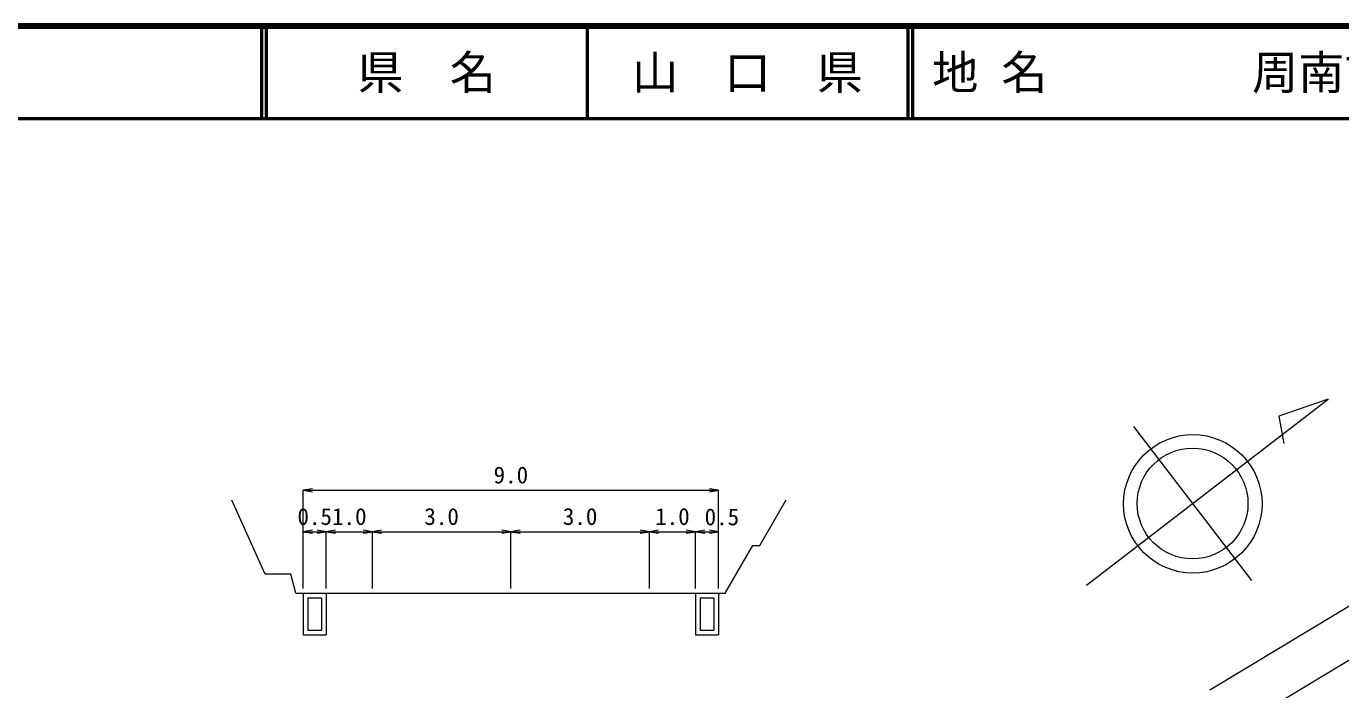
# Model space of a CAD drawing. Units: millimetres at full size, sheet at 1:1000, with parts at other scales. Extents: x 40000 to 680000, y 20000 to 380000.
# Drawn here: x 272257 to 414631, y 308147 to 380000 of the extents above; entities that cross this region are included whole.
import ezdxf
from ezdxf.enums import TextEntityAlignment as Align

# ---------------------------------------------------------------- set-up
doc = ezdxf.new("R2010")
doc.units = ezdxf.units.MM
doc.header["$LTSCALE"] = 1000
for name, color, linetype, lineweight in [('M-BGD', 7, 'Continuous', 13), ('M-BMK-SRVR', 3, 'Continuous', 13), ('M-STR-HTXT', 7, 'Continuous', 13), ('M-TTL', 2, 'Continuous', 140), ('M-TTL-LINE', 7, 'Continuous', 50)]:
    doc.layers.add(name, color=color, linetype=linetype, lineweight=lineweight)
doc.layers.add('M-TTL-TXT', color=7, linetype='Continuous')
doc.styles.add('ＭＳ ゴシック', font='')
doc.styles.get('ＭＳ ゴシック').set_extended_font_data('MS Gothic')

# ---------------------------------------------------------------- blocks, each defined once
blk = doc.blocks.new('open_arrow')
at = {"color": 0, "linetype": 'Continuous', "lineweight": -2}
blk.add_lwpolyline([(7.5, 1.25), (0, 0), (7.5, -1.25)], dxfattribs=at)

msp = doc.modelspace()

# ---------------------------------------------------------------- linework, layer by layer
at = {"layer": 'M-BGD'}
for p, q in [((302246, 318607), (302246, 314107)), ((302746, 318107), (302746, 314607)), ((302746, 318107), (304246, 318107)), ((304246, 318107), (304246, 314607)), ((304746, 318607), (304746, 314107)), ((344746, 318607), (344746, 314107)), ((345246, 318107), (345246, 314607)), ((345246, 318107), (346746, 318107)), ((346746, 318107), (346746, 314607)), ((347246, 318607), (347246, 314107)), ((302246, 314107), (304746, 314107)), ((302746, 314607), (304246, 314607)), ((344746, 314107), (347246, 314107)), ((345246, 314607), (346746, 314607))]:
    msp.add_line(p, q, dxfattribs=at)
for points in [[(301457, 318607), (300906, 320664), (298134, 320664), (294535, 328660)], [(301457, 318607), (302246, 318607), (304746, 318607), (309746, 318607), (324746, 318607), (339746, 318607), (344746, 318607), (347246, 318607), (347975, 318607), (350945, 323750), (351703, 323750), (354565, 328707)]]:
    msp.add_lwpolyline(points, dxfattribs=at)
at = {"layer": 'M-BMK-SRVR'}
for p, q in [((387087, 319478), (413278, 339602)), ((413278, 339602), (407918, 337761)), ((407918, 337761), (408484, 334815)), ((392187, 336639), (404982, 319987))]:
    msp.add_line(p, q, dxfattribs=at)
for centre, radius in [((398610, 328279), 7500), ((398585, 328313), 6000)]:
    msp.add_circle(centre, radius, dxfattribs=at)
at = {"layer": 'M-STR-HTXT'}
for p, q in [((302246, 319107), (302246, 329750)), ((302246, 329749), (347246, 329749)), ((347246, 319107), (347246, 329750)), ((302246, 325253), (304746, 325253)), ((304746, 319107), (304746, 325254)), ((304746, 325253), (309746, 325253)), ((309746, 319107), (309746, 325254)), ((309746, 325253), (324746, 325253)), ((324746, 319107), (324746, 325254)), ((324746, 325253), (339746, 325253)), ((339746, 319107), (339746, 325254)), ((339746, 325253), (344746, 325253)), ((344746, 319107), (344746, 325254)), ((344746, 325253), (347246, 325253)), ((400468, 308147), (425921, 323460)), ((403046, 303863), (420311, 314249))]:
    msp.add_line(p, q, dxfattribs=at)
at = {"layer": 'M-TTL'}
msp.add_line((680000, 380000), (40000, 380000), dxfattribs=at)
at = {"layer": 'M-TTL-LINE'}
for p, q in [((297750, 380000), (297750, 370000)), ((298250, 380000), (298250, 370000)), ((333000, 380000), (333000, 370000)), ((367750, 380000), (367750, 370000)), ((368250, 380000), (368250, 370000)), ((40000, 370000), (680000, 370000))]:
    msp.add_line(p, q, dxfattribs=at)

# ---------------------------------------------------------------- block references
at = {"layer": 'M-STR-HTXT', "xscale": 133, "yscale": 133}
for p in [(302246, 329749), (302246, 325253), (304746, 325253), (309746, 325253), (324746, 325253), (339746, 325253), (344746, 325253)]:
    msp.add_blockref('open_arrow', p, dxfattribs=at)
at = {"layer": 'M-STR-HTXT', "xscale": 133, "yscale": 133, "rotation": 180}
for p in [(347246, 329749), (304746, 325253), (309746, 325253), (324746, 325253), (339746, 325253), (344746, 325253), (347246, 325253)]:
    msp.add_blockref('open_arrow', p, dxfattribs=at)

# ---------------------------------------------------------------- texts
at = {"layer": 'M-STR-HTXT', "style": 'ＭＳ ゴシック'}
for s, p in [('9.0', (324746, 329937)), ('0.5', (303496, 325441)), ('1.0', (307246, 325441)), ('3.0', (317246, 325441)), ('3.0', (332246, 325441)), ('1.0', (342246, 325441)), ('0.5', (347600, 325406))]:
    msp.add_text(s, height=1833, dxfattribs=at).set_placement(p, align=Align.BOTTOM_CENTER)
at = {"layer": 'M-TTL-TXT', "style": 'ＭＳ ゴシック'}
for s, p in [('県\u3000名', (315625, 375000)), ('山\u3000口\u3000県', (350375, 375000))]:
    msp.add_text(s, height=3666, dxfattribs=at).set_placement(p, align=Align.MIDDLE_CENTER)
for s, p in [('地 名', (370380, 375000)), ('周南市大字鹿野中', (405024, 375000))]:
    msp.add_text(s, height=3666, dxfattribs=at).set_placement(p, align=Align.MIDDLE_LEFT)

doc.saveas('drawing.dxf')
